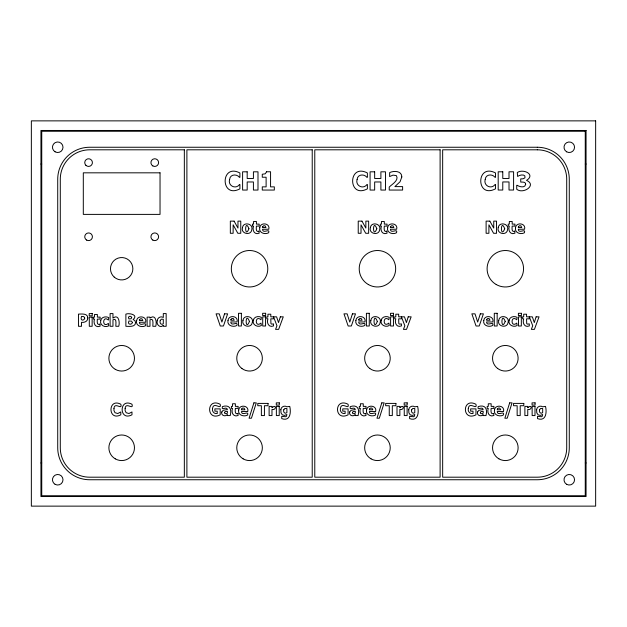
<?xml version="1.0" encoding="UTF-8"?>
<svg xmlns="http://www.w3.org/2000/svg" width="627" height="627" viewBox="0 0 627 627"><rect width="100%" height="100%" fill="white"/><g stroke="black" fill="none" stroke-linecap="round" stroke-linejoin="round"><path stroke-width="0.94" d="M40.943 164.031L41.743 164.031M585.257 164.031L586.057 164.031M40.943 462.969L41.743 462.969M585.257 462.969L586.057 462.969M157.252 320.656C155.966 324.292 160.167 328.72 163.302 325.335L163.302 326.291L166.163 326.291L166.163 313.578L163.302 313.578L163.302 317.481C160.81 315.773 157.432 317.771 157.252 320.656M113.965 408.553L113.965 410.599L114.984 412.707L117.798 413.522L120.815 411.955L120.815 414.808C107.687 421.759 107.726 397.393 120.815 404.235C122.751 410.771 114.427 401.335 113.965 408.553M125.126 408.553L125.126 410.599L126.145 412.707L128.958 413.522L131.976 411.955L131.976 414.808C118.848 421.759 118.895 397.393 131.976 404.235C133.912 410.771 125.596 401.335 125.126 408.553M229.623 179.455C227.601 185.631 235.674 189.793 239.49 184.557L239.906 184.557L239.906 188.845C220.21 199.268 220.273 162.714 239.906 172.981L239.906 177.323L239.436 177.323C236.661 173.64 229.96 174.275 229.623 179.455M242.469 227.625C240.517 233.808 251.027 236.042 251.788 229.772C253.747 223.588 243.237 221.362 242.469 227.625M242.978 320.342C241.027 326.526 251.537 328.76 252.297 322.49C254.256 316.306 243.738 314.08 242.978 320.342M280.833 409.721L281.006 412.809L282.26 414.784L284.478 415.435L286.892 414.494L286.453 416.312L285.724 416.743L281.719 416.336L281.719 418.624C290.136 421.665 291.241 412.707 289.752 406.39L286.876 406.805C284.525 405.113 281.006 406.845 280.833 409.721M357.108 179.455C355.086 185.631 363.158 189.793 366.967 184.557L367.383 184.557L367.383 188.845C347.695 199.268 347.758 162.714 367.383 172.981L367.383 177.323L366.92 177.323C364.146 173.64 357.445 174.275 357.108 179.455M370.361 227.625C368.402 233.808 378.92 236.042 379.68 229.772C381.631 223.588 371.121 221.362 370.361 227.625M370.863 320.342C368.911 326.526 379.421 328.76 380.181 322.49C382.141 316.306 371.631 314.08 370.863 320.342M408.718 409.721L408.89 412.809L410.152 414.784L412.362 415.435L414.776 414.494L414.337 416.312L413.608 416.743L409.603 416.336L409.603 418.624C418.021 421.665 419.126 412.707 417.637 406.39L414.76 406.805C412.409 405.113 408.89 406.845 408.718 409.721M485.22 179.432C483.198 185.6 491.27 189.769 495.087 184.526L495.502 184.526L495.502 188.813C475.807 199.245 475.869 162.691 495.502 172.95L495.502 177.3L495.032 177.3C492.258 173.616 485.557 174.251 485.22 179.432M498.246 227.625C496.286 233.808 506.804 236.042 507.564 229.772C509.516 223.588 499.006 221.362 498.246 227.625M498.755 320.342C496.796 326.526 507.314 328.76 508.074 322.49C510.025 316.306 499.515 314.08 498.755 320.342M536.61 409.721L536.775 412.809L538.037 414.784L540.247 415.435L542.668 414.494L542.222 416.312L541.493 416.743L537.488 416.336L537.488 418.624C545.913 421.665 547.018 412.707 545.521 406.39L542.653 406.805C540.294 405.113 536.783 406.845 536.61 409.721M136.6 320.687C135.354 325.805 141.733 327.897 145.488 325.774C147.149 320.734 139.555 327.349 139.382 322.247L145.652 322.247C147.345 316.102 137.235 314.801 136.6 320.687M212.545 408.49C211.746 411.39 214.262 414.22 217.232 413.546L217.232 411.163L214.873 411.163L214.873 408.882L220.187 408.882L220.187 414.87C206.064 421.806 206.165 397.118 220.14 404.243C221.989 410.803 213.423 400.982 212.545 408.49M228.009 320.405C226.762 325.523 233.142 327.615 236.888 325.491C238.558 320.444 230.955 327.059 230.791 321.957L237.053 321.957C238.754 315.812 228.643 314.519 228.009 320.405M238.699 409.964C237.453 415.082 243.84 417.174 247.587 415.05C249.256 410.011 241.654 416.618 241.489 411.524L247.751 411.524C249.452 405.379 239.342 404.078 238.699 409.964M259.743 227.687C258.496 232.805 264.884 234.898 268.63 232.774C270.3 227.726 262.697 234.341 262.533 229.239L268.795 229.239C270.496 223.094 260.385 221.801 259.743 227.687M340.43 408.49C339.63 411.39 342.146 414.22 345.116 413.546L345.116 411.163L342.757 411.163L342.757 408.882L348.079 408.882L348.079 414.87C333.948 421.806 334.05 397.118 348.024 404.243C349.874 410.803 341.315 400.982 340.43 408.49M355.893 320.405C354.647 325.523 361.027 327.615 364.781 325.491C366.442 320.444 358.848 327.059 358.675 321.957L364.938 321.957C366.638 315.812 356.528 314.519 355.893 320.405M366.591 409.964C365.345 415.082 371.725 417.174 375.471 415.05C377.14 410.011 369.538 416.618 369.374 411.524L375.636 411.524C377.336 405.379 367.226 404.078 366.591 409.964M387.635 227.687C386.389 232.805 392.768 234.898 396.523 232.774C398.184 227.726 390.59 234.341 390.417 229.239L396.679 229.239C398.38 223.094 388.27 221.801 387.635 227.687M468.314 408.49C467.515 411.39 470.031 414.22 473.009 413.546L473.009 411.163L470.65 411.163L470.65 408.882L475.964 408.882L475.964 414.87C461.833 421.806 461.934 397.118 475.917 404.243C477.758 410.803 469.2 400.982 468.314 408.49M483.778 320.405C482.531 325.523 488.919 327.615 492.665 325.491C494.327 320.444 486.732 327.059 486.568 321.957L492.83 321.957C494.523 315.812 484.412 314.519 483.778 320.405M494.476 409.964C493.23 415.082 499.609 417.174 503.363 415.05C505.025 410.011 497.43 416.618 497.258 411.524L503.528 411.524C505.221 405.379 495.111 404.078 494.476 409.964M515.519 227.687C514.273 232.805 520.661 234.898 524.407 232.774C526.069 227.726 518.474 234.341 518.302 229.239L524.572 229.239C526.265 223.094 516.154 221.801 515.519 227.687M87.819 317.967C88.007 321.267 84.347 322.842 81.518 322.309L81.518 326.291L78.461 326.291L78.461 314.127C81.502 314.009 87.858 313.179 87.819 317.967M100.72 320.522C99.372 325.209 105.085 328.039 108.753 325.821L108.385 323.375C102.029 328.728 102.24 314.668 108.385 320.052L108.753 317.599C105.939 316.055 101.323 316.909 100.72 320.522M253.332 320.24C251.976 324.919 257.689 327.756 261.357 325.538L260.989 323.085C254.64 328.438 254.852 314.386 260.989 319.762L261.357 317.317C258.543 315.765 253.927 316.627 253.332 320.24M381.216 320.24C379.86 324.919 385.574 327.756 389.242 325.538L388.881 323.085C382.525 328.438 382.736 314.386 388.881 319.762L389.242 317.317C386.428 315.765 381.812 316.627 381.216 320.24M509.1 320.24C507.745 324.919 513.458 327.756 517.134 325.538L516.766 323.085C510.409 328.438 510.621 314.386 516.766 319.762L517.134 317.317C514.312 315.765 509.704 316.627 509.1 320.24M525.669 184.22C525.238 188.28 519.509 186.901 517.181 185.302L516.742 185.302L516.742 189.26C523.122 194.566 537.261 185.028 526.531 180.388C536.046 174.447 523.106 168.412 517.267 172.558L517.643 176.469C519.532 174.682 526.288 173.726 524.94 177.864L522.989 178.805L520.731 178.883L520.731 182.089C522.463 182.112 525.653 181.72 525.669 184.22M248.935 228.722C244.514 239.804 244.632 217.553 248.935 228.722M249.444 321.439C245.024 332.522 245.141 310.271 249.444 321.439M376.819 228.722C372.399 239.804 372.524 217.553 376.819 228.722M377.329 321.439C372.908 332.522 373.026 310.271 377.329 321.439M504.711 228.722C500.283 239.804 500.409 217.553 504.711 228.722M505.213 321.439C500.793 332.522 500.918 310.271 505.213 321.439M135.604 322.568C135.416 327.341 128.943 326.322 125.878 326.291L125.878 314.127C129.225 312.732 138.81 314.903 133.12 319.558L134.923 320.593L135.604 322.568M221.746 412.01C220.657 415.38 225.399 417.151 227.382 414.596L227.382 415.568L230.227 415.568C232.014 408.702 229.333 404.352 222.413 406.586C221.166 410.771 224.96 407.119 226.841 408.436L227.397 409.541L223.228 410.285L221.746 412.01M349.631 412.01C348.541 415.38 353.283 417.151 355.274 414.596L355.274 415.568L358.111 415.568C359.906 408.702 357.218 404.352 350.297 406.586C349.051 410.771 352.844 407.119 354.725 408.436L355.29 409.541L351.112 410.285L349.631 412.01M477.515 412.01C476.426 415.38 481.168 417.151 483.158 414.596L483.158 415.568L486.003 415.568C487.79 408.702 485.11 404.352 478.182 406.586C476.943 410.771 480.737 407.119 482.618 408.436L483.174 409.541L479.004 410.285L477.515 412.01M160.222 320.593C159.313 322.646 161.092 325.585 163.302 323.759L163.302 319.261L161.257 319.19L160.222 320.593M132.462 322.505C132.031 325.201 126.74 324.747 128.919 321.016L131.545 321.142L132.462 322.505M401.821 176.971L400.05 181.744L394.885 186.611L402.62 186.611L402.62 190.052L389.218 190.052L389.218 187.073C391.985 184.181 399.156 180.537 396.429 175.631L392.996 175.121L389.657 176.579L389.657 172.597C393.819 170.56 401.915 170.756 401.821 176.971M283.812 409.752C282.879 411.806 284.83 414.337 286.892 412.676L286.892 408.514L284.846 408.451L283.812 409.752M411.704 409.752C410.763 411.806 412.715 414.337 414.776 412.676L414.776 408.514L412.738 408.451L411.704 409.752M539.588 409.752C538.648 411.806 540.607 414.337 542.668 412.676L542.668 408.514L540.623 408.451L539.588 409.752M84.684 318.038L84.574 318.924C82.631 321.4 80.091 319.895 81.518 316.4L83.853 316.643L84.684 318.038M224.584 412.3L224.881 413.585L226.676 413.655L227.382 413.169L227.382 411.257L225.328 411.594L224.584 412.3M352.476 412.3L352.766 413.585L354.561 413.655L355.274 413.169L355.274 411.257L353.213 411.594L352.476 412.3M480.36 412.3L480.658 413.585L482.445 413.655L483.158 413.169L483.158 411.257L481.097 411.594L480.36 412.3M266.569 171.767L265.284 173.789L262.274 174.251L262.274 177.229L266.114 177.229L266.114 186.87L262.274 186.87L262.274 190.052L274.328 190.052L274.328 186.87L270.566 186.87L270.566 171.767L266.569 171.767M131.694 317.568L131.043 318.743L128.919 318.931C127.03 316.157 131.302 315.287 131.694 317.568M139.531 319.754L139.374 320.522L142.831 320.522L141.906 318.79L140.456 318.79L139.531 319.754M230.94 319.472L230.783 320.24L234.239 320.24L233.315 318.5L231.865 318.508L230.94 319.472M262.682 226.755L262.525 227.523L265.981 227.523L265.056 225.783L263.606 225.791L262.682 226.755M241.63 409.031L241.481 409.799L244.938 409.799L244.013 408.067L242.555 408.067L241.63 409.031M358.824 319.472L358.668 320.24L362.124 320.24L361.199 318.5L359.749 318.508L358.824 319.472M390.566 226.755L390.409 227.523L393.866 227.523L392.941 225.783L391.491 225.791L390.566 226.755M369.522 409.031L369.366 409.799L372.822 409.799L371.897 408.067L370.447 408.067L369.522 409.031M486.709 319.472L486.56 320.24L490.008 320.24L489.091 318.5L487.634 318.508L486.709 319.472M518.451 226.755L518.294 227.523L521.75 227.523L520.833 225.783L519.375 225.791L518.451 226.755M497.407 409.031L497.25 409.799L500.707 409.799L499.782 408.067L498.332 408.067L497.407 409.031M280.332 316.831L278.521 322.584L276.593 316.831L270.793 316.831L270.793 314.213L267.933 314.213L267.933 316.831L266.836 316.831L266.836 318.822L267.933 318.822C266.357 322.921 268.826 327.921 273.544 325.922L273.544 323.9L271.687 324.143L270.927 323.563L270.793 318.822L273.544 318.822L273.544 316.831L276.954 325.781L275.567 329.371L278.639 329.371L283.271 316.831L280.332 316.831M253.911 402.855L249.091 418.209L251.435 418.209L256.278 402.855L253.911 402.855M408.216 316.831L406.414 322.584L404.486 316.831L398.678 316.831L398.678 314.213L395.817 314.213L395.817 316.831L394.728 316.831L394.728 318.822L395.817 318.822C394.242 322.921 396.711 327.921 401.429 325.922L401.429 323.9L399.579 324.143L398.819 323.563L398.678 318.822L401.429 318.822L401.429 316.831L404.846 325.781L403.451 329.371L406.523 329.371L411.155 316.831L408.216 316.831M381.796 402.855L376.976 418.209L379.319 418.209L384.163 402.855L381.796 402.855M536.101 316.831L534.298 322.584L532.37 316.831L526.562 316.831L526.562 314.213L523.702 314.213L523.702 316.831L522.612 316.831L522.612 318.822L523.702 318.822C522.126 322.921 524.595 327.921 529.313 325.922L529.313 323.9L527.464 324.143L526.704 323.563L526.562 318.822L529.313 318.822L529.313 316.831L532.731 325.781L531.343 329.371L534.408 329.371L539.04 316.831L536.101 316.831M509.68 402.855L504.86 418.209L507.212 418.209L512.047 402.855L509.68 402.855M224.544 313.845L221.895 322.082L219.254 313.845L216.08 313.845L220.265 326.001L223.447 326.001L227.632 313.845L224.544 313.845M352.429 313.845L349.788 322.082L347.139 313.845L343.972 313.845L348.15 326.001L351.339 326.001L355.517 313.845L352.429 313.845M480.313 313.845L477.672 322.082L475.023 313.845L471.857 313.845L476.034 326.001L479.224 326.001L483.401 313.845L480.313 313.845M272.518 407.252L271.977 407.707L271.977 406.39L269.116 406.39L269.116 415.568L271.977 415.568L271.977 409.423C276.233 410.685 276.672 404.007 272.518 407.252M400.402 407.252L399.861 407.707L399.861 406.39L397.001 406.39L397.001 415.568L399.861 415.568L399.861 409.423C404.117 410.685 404.556 404.007 400.402 407.252M528.287 407.252L527.746 407.707L527.746 406.39L524.885 406.39L524.885 415.568L527.746 415.568L527.746 409.423C532.009 410.685 532.448 404.007 528.287 407.252M113.659 317.599L112.97 318.132L112.97 313.578L110.109 313.578L110.109 326.291L112.97 326.291L112.97 319.786C117.1 317.317 115.736 324.433 115.823 326.291L118.699 326.291C119.953 323.124 118.997 314.221 113.659 317.599M150.668 317.599L149.978 318.132L149.978 317.121L147.118 317.121L147.118 326.291L149.978 326.291L149.978 319.786C154.109 317.317 152.745 324.433 152.831 326.291L155.708 326.291C156.962 323.124 156.005 314.221 150.668 317.599M258.92 231.183C255.62 232.766 256.271 227.844 256.412 226.104L259.17 226.104L259.17 224.113L256.412 224.113L256.412 221.496L253.559 221.496L253.559 224.113L252.462 224.113L252.462 226.104L253.559 226.104C251.983 230.203 254.452 235.203 259.17 233.205L258.92 231.183M99.873 324.19C96.574 325.774 97.224 320.844 97.365 319.112L100.124 319.112L100.124 317.121L97.365 317.121L97.365 314.495L94.512 314.495L94.512 317.121L93.415 317.121L93.415 319.112L94.512 319.112C92.937 323.211 95.406 328.203 100.124 326.205L99.873 324.19M386.812 231.183C383.505 232.766 384.163 227.844 384.304 226.104L387.055 226.104L387.055 224.113L384.304 224.113L384.304 221.496L381.443 221.496L381.443 224.113L380.346 224.113L380.346 226.104L381.443 226.104C379.868 230.203 382.337 235.203 387.055 233.205L386.812 231.183M514.696 231.183C511.389 232.766 512.047 227.844 512.188 226.104L514.939 226.104L514.939 224.113L512.188 224.113L512.188 221.496L509.328 221.496L509.328 224.113L508.238 224.113L508.238 226.104L509.328 226.104C507.752 230.203 510.221 235.203 514.939 233.205L514.696 231.183M237.876 413.467C234.576 415.05 235.227 410.121 235.368 408.389L238.127 408.389L238.127 406.39L235.368 406.39L235.368 403.772L232.515 403.772L232.515 406.39L231.418 406.39L231.418 408.389L232.515 408.389C230.94 412.488 233.409 417.48 238.127 415.482L237.876 413.467M365.768 413.467C362.461 415.05 363.119 410.121 363.26 408.389L366.011 408.389L366.011 406.39L363.26 406.39L363.26 403.772L360.4 403.772L360.4 406.39L359.302 406.39L359.302 408.389L360.4 408.389C358.824 412.488 361.293 417.48 366.011 415.482L365.768 413.467M493.653 413.467C490.345 415.05 491.004 410.121 491.145 408.389L493.896 408.389L493.896 406.39L491.145 406.39L491.145 403.772L488.284 403.772L488.284 406.39L487.195 406.39L487.195 408.389L488.284 408.389C486.709 412.488 489.178 417.48 493.896 415.482L493.653 413.467M595.65 120.87L31.35 120.87L31.35 506.13L595.65 506.13L595.65 120.87M586.057 130.463L40.943 130.463L40.943 496.537L586.057 496.537L586.057 130.463M585.257 131.262L41.743 131.262L41.743 495.738L585.257 495.738L585.257 131.262M537.3 147.251L89.7 147.251A31.969 31.969 0 0 0 57.723 179.22L57.723 447.78A31.969 31.969 0 0 0 89.7 479.749L537.3 479.749A31.969 31.969 0 0 0 569.277 447.78L569.277 179.22A31.969 31.969 0 0 0 537.3 147.251M184.338 149.806L89.7 149.806A29.414 29.414 0 0 0 60.286 179.22L60.286 447.78A29.414 29.414 0 0 0 89.7 477.194L184.338 477.194L184.338 149.806M312.222 149.806L186.893 149.806L186.893 477.194L312.222 477.194L312.222 149.806M440.107 149.806L314.778 149.806L314.778 477.194L440.107 477.194L440.107 149.806M537.3 149.806L442.662 149.806L442.662 477.194L537.3 477.194A29.414 29.414 0 0 0 566.714 447.78L566.714 179.22A29.414 29.414 0 0 0 537.3 149.806M247.179 171.814L242.602 171.814L242.602 190.052L247.179 190.052L247.179 181.971L253.418 181.971L253.418 190.052L257.995 190.052L257.995 171.814L253.418 171.814L253.418 178.491L247.179 178.491L247.179 171.814M374.664 171.814L370.079 171.814L370.079 190.052L374.664 190.052L374.664 181.971L380.895 181.971L380.895 190.052L385.48 190.052L385.48 171.814L380.895 171.814L380.895 178.491L374.664 178.491L374.664 171.814M502.776 171.79L498.191 171.79L498.191 190.028L502.776 190.028L502.776 181.948L509.014 181.948L509.014 190.028L513.591 190.028L513.591 171.79L509.014 171.79L509.014 178.468L502.776 178.468L502.776 171.79M160.034 172.825L83.305 172.825L83.305 214.387L160.034 214.387L160.034 172.825M234.09 221.127L230.336 221.127L230.336 233.283L233.134 233.283L233.134 224.811L237.821 233.283L240.76 233.283L240.76 221.127L237.97 221.127L237.97 228.095L234.09 221.127M361.975 221.127L358.229 221.127L358.229 233.283L361.019 233.283L361.019 224.811L365.706 233.283L368.645 233.283L368.645 221.127L365.854 221.127L365.854 228.095L361.975 221.127M489.859 221.127L486.113 221.127L486.113 233.283L488.903 233.283L488.903 224.811L493.59 233.283L496.537 233.283L496.537 221.127L493.739 221.127L493.739 228.095L489.859 221.127M241.379 313.296L238.526 313.296L238.526 326.001L241.379 326.001L241.379 313.296M265.652 313.296L262.635 313.296L262.635 315.522L265.652 315.522L265.652 313.296M369.272 313.296L366.411 313.296L366.411 326.001L369.272 326.001L369.272 313.296M393.537 313.296L390.519 313.296L390.519 315.522L393.537 315.522L393.537 313.296M497.156 313.296L494.295 313.296L494.295 326.001L497.156 326.001L497.156 313.296M521.429 313.296L518.404 313.296L518.404 315.522L521.429 315.522L521.429 313.296M92.232 313.578L89.206 313.578L89.206 315.812L92.232 315.812L92.232 313.578M265.574 316.831L262.713 316.831L262.713 326.001L265.574 326.001L265.574 316.831M393.458 316.831L390.597 316.831L390.597 326.001L393.458 326.001L393.458 316.831M521.343 316.831L518.49 316.831L518.49 326.001L521.343 326.001L521.343 316.831M92.153 317.121L89.293 317.121L89.293 326.291L92.153 326.291L92.153 317.121M279.305 402.855L276.288 402.855L276.288 405.089L279.305 405.089L279.305 402.855M407.189 402.855L404.172 402.855L404.172 405.089L407.189 405.089L407.189 402.855M535.082 402.855L532.057 402.855L532.057 405.089L535.082 405.089L535.082 402.855M268.019 403.404L257.783 403.404L257.783 405.724L261.373 405.724L261.373 415.568L264.429 415.568L264.429 405.724L268.019 405.724L268.019 403.404M395.903 403.404L385.668 403.404L385.668 405.724L389.257 405.724L389.257 415.568L392.314 415.568L392.314 405.724L395.903 405.724L395.903 403.404M523.796 403.404L513.552 403.404L513.552 405.724L517.15 405.724L517.15 415.568L520.198 415.568L520.198 405.724L523.796 405.724L523.796 403.404M279.227 406.39L276.366 406.39L276.366 415.568L279.227 415.568L279.227 406.39M407.111 406.39L404.25 406.39L404.25 415.568L407.111 415.568L407.111 406.39M534.996 406.39L532.143 406.39L532.143 415.568L534.996 415.568L534.996 406.39M566.636 151.812A5.275 5.275 0 0 0 574.551 147.251A5.275 5.275 0 0 0 566.636 142.682A5.275 5.275 0 0 0 566.636 151.812M55.09 151.812A5.275 5.275 0 0 0 63.006 147.251A5.275 5.275 0 0 0 55.09 142.682A5.275 5.275 0 0 0 55.09 151.812M566.636 484.318A5.275 5.275 0 0 0 574.551 479.749A5.275 5.275 0 0 0 566.636 475.188A5.275 5.275 0 0 0 566.636 484.318M55.09 484.318A5.275 5.275 0 0 0 63.006 479.749A5.275 5.275 0 0 0 55.09 475.188A5.275 5.275 0 0 0 55.09 484.318M115.274 369.334A12.791 12.791 0 0 0 134.46 358.26A12.791 12.791 0 0 0 115.274 347.186A12.791 12.791 0 0 0 115.274 369.334M497.681 368.511A12.791 12.791 0 0 0 518.027 359.757A12.791 12.791 0 0 0 500.275 346.512A12.791 12.791 0 0 0 497.681 368.511M498.935 458.854A12.791 12.791 0 0 0 518.121 447.78A12.791 12.791 0 0 0 498.935 436.706A12.791 12.791 0 0 0 498.935 458.854M496.216 284.525A18.222 18.222 0 0 0 523.553 268.74A18.222 18.222 0 0 0 496.216 252.955A18.222 18.222 0 0 0 496.216 284.525M371.051 458.854A12.791 12.791 0 0 0 390.229 447.78A12.791 12.791 0 0 0 371.051 436.706A12.791 12.791 0 0 0 371.051 458.854M369.797 368.511A12.791 12.791 0 0 0 390.143 359.757A12.791 12.791 0 0 0 372.391 346.512A12.791 12.791 0 0 0 369.797 368.511M368.331 284.525A18.222 18.222 0 0 0 395.668 268.74A18.222 18.222 0 0 0 368.331 252.955A18.222 18.222 0 0 0 368.331 284.525M114.224 277.095A11.192 11.192 0 0 0 132.626 271.013A11.192 11.192 0 0 0 118.158 258.112A11.192 11.192 0 0 0 114.224 277.095M115.274 458.854A12.791 12.791 0 0 0 134.46 447.78A12.791 12.791 0 0 0 115.274 436.706A12.791 12.791 0 0 0 115.274 458.854M85.868 165.309A3.84 3.84 0 0 0 92.287 163.584A3.84 3.84 0 0 0 87.584 158.89A3.84 3.84 0 0 0 85.868 165.309M152.839 165.92A3.84 3.84 0 0 0 158.6 162.597A3.84 3.84 0 0 0 152.839 159.274A3.84 3.84 0 0 0 152.839 165.92M152.839 240.094A3.84 3.84 0 0 0 158.6 236.771A3.84 3.84 0 0 0 152.839 233.448A3.84 3.84 0 0 0 152.839 240.094M86.659 240.094A3.84 3.84 0 0 0 92.42 236.771A3.84 3.84 0 0 0 86.659 233.448A3.84 3.84 0 0 0 86.659 240.094M241.912 368.511A12.791 12.791 0 0 0 262.258 359.757A12.791 12.791 0 0 0 244.499 346.512A12.791 12.791 0 0 0 241.912 368.511M243.158 458.854A12.791 12.791 0 0 0 262.345 447.78A12.791 12.791 0 0 0 243.158 436.706A12.791 12.791 0 0 0 243.158 458.854M240.447 284.525A18.222 18.222 0 0 0 267.784 268.74A18.222 18.222 0 0 0 240.447 252.955A18.222 18.222 0 0 0 240.447 284.525"/></g></svg>
